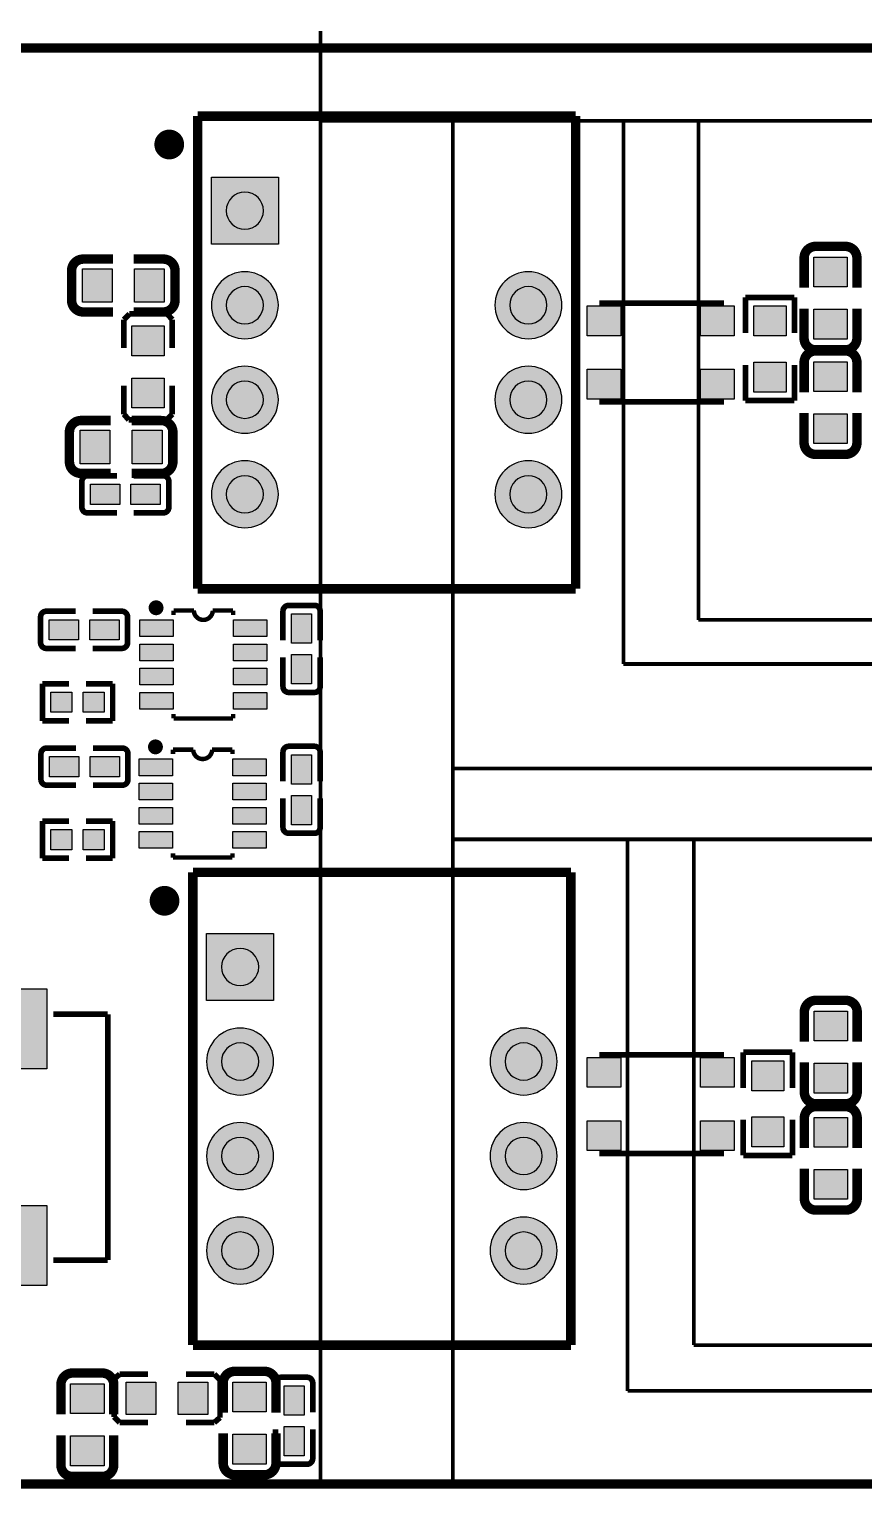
# Model space of a CAD drawing. Header units: millimetres. Extents: x -91.3 to 0.2, y -0.2 to 45.3.
# Drawn here: x -48.72 to -26.29, y -0.18 to 39.04 of the extents above; entities that cross this region are included whole.
import ezdxf

# ---------------------------------------------------------------- set-up
doc = ezdxf.new("R2010")
doc.units = ezdxf.units.MM
doc.header["$MEASUREMENT"] = 0
for name, color, linetype, true_color in [('Board-Outline-Layer', 7, 'Continuous', 0xff00ff), ('Hole-Layer', 7, 'Continuous', 0x222222), ('Multi-Layer', 7, 'Continuous', 0xc0c0c0), ('Top-Layer', 7, 'Continuous', 0xff0000), ('Top-Silkscreen-Layer', 7, 'Continuous', 0xffcc00)]:
    doc.layers.add(name, color=color, linetype=linetype, true_color=true_color)

msp = doc.modelspace()

# ---------------------------------------------------------------- hatches: boundary and pattern name
at = {"layer": 'Hole-Layer'}
for points in [[(-43.426, 34.163, 1), (-42.426, 34.163, 1)], [(-43.426, 31.623, 1), (-42.426, 31.623, 1)], [(-35.806, 31.623, 1), (-34.806, 31.623, 1)], [(-43.426, 29.083, 1), (-42.426, 29.083, 1)], [(-35.806, 29.083, 1), (-34.806, 29.083, 1)], [(-43.426, 26.543, 1), (-42.426, 26.543, 1)], [(-35.806, 26.543, 1), (-34.806, 26.543, 1)], [(-43.553, 13.843, 1), (-42.553, 13.843, 1)], [(-43.553, 11.303, 1), (-42.553, 11.303, 1)], [(-35.933, 11.303, 1), (-34.933, 11.303, 1)], [(-43.553, 8.763, 1), (-42.553, 8.763, 1)], [(-35.933, 8.763, 1), (-34.933, 8.763, 1)], [(-43.553, 6.223, 1), (-42.553, 6.223, 1)], [(-35.933, 6.223, 1), (-34.933, 6.223, 1)]]:
    msp.add_hatch(color=256, dxfattribs=at).paths.add_polyline_path(points)
at = {"layer": 'Multi-Layer'}
for points in [[(-43.826, 35.063), (-42.026, 35.063), (-42.026, 33.263), (-43.826, 33.263)], [(-43.826, 35.063), (-42.026, 35.063), (-42.026, 33.263), (-43.826, 33.263)], [(-43.826, 35.063), (-42.026, 35.063), (-42.026, 33.263), (-43.826, 33.263)], [(-43.826, 31.623, 1), (-42.026, 31.623, 1)], [(-43.826, 31.623, 1), (-42.026, 31.623, 1)], [(-43.826, 31.623, 1), (-42.026, 31.623, 1)], [(-36.206, 31.623, 1), (-34.406, 31.623, 1)], [(-36.206, 31.623, 1), (-34.406, 31.623, 1)], [(-36.206, 31.623, 1), (-34.406, 31.623, 1)], [(-43.826, 29.083, 1), (-42.026, 29.083, 1)], [(-43.826, 29.083, 1), (-42.026, 29.083, 1)], [(-43.826, 29.083, 1), (-42.026, 29.083, 1)], [(-36.206, 29.083, 1), (-34.406, 29.083, 1)], [(-36.206, 29.083, 1), (-34.406, 29.083, 1)], [(-36.206, 29.083, 1), (-34.406, 29.083, 1)], [(-43.826, 26.543, 1), (-42.026, 26.543, 1)], [(-43.826, 26.543, 1), (-42.026, 26.543, 1)], [(-43.826, 26.543, 1), (-42.026, 26.543, 1)], [(-36.206, 26.543, 1), (-34.406, 26.543, 1)], [(-36.206, 26.543, 1), (-34.406, 26.543, 1)], [(-36.206, 26.543, 1), (-34.406, 26.543, 1)], [(-43.953, 14.743), (-42.153, 14.743), (-42.153, 12.943), (-43.953, 12.943)], [(-43.953, 14.743), (-42.153, 14.743), (-42.153, 12.943), (-43.953, 12.943)], [(-43.953, 14.743), (-42.153, 14.743), (-42.153, 12.943), (-43.953, 12.943)], [(-43.953, 11.303, 1), (-42.153, 11.303, 1)], [(-43.953, 11.303, 1), (-42.153, 11.303, 1)], [(-43.953, 11.303, 1), (-42.153, 11.303, 1)], [(-36.333, 11.303, 1), (-34.533, 11.303, 1)], [(-36.333, 11.303, 1), (-34.533, 11.303, 1)], [(-36.333, 11.303, 1), (-34.533, 11.303, 1)], [(-43.953, 8.763, 1), (-42.153, 8.763, 1)], [(-43.953, 8.763, 1), (-42.153, 8.763, 1)], [(-43.953, 8.763, 1), (-42.153, 8.763, 1)], [(-36.333, 8.763, 1), (-34.533, 8.763, 1)], [(-36.333, 8.763, 1), (-34.533, 8.763, 1)], [(-36.333, 8.763, 1), (-34.533, 8.763, 1)], [(-43.953, 6.223, 1), (-42.153, 6.223, 1)], [(-43.953, 6.223, 1), (-42.153, 6.223, 1)], [(-43.953, 6.223, 1), (-42.153, 6.223, 1)], [(-36.333, 6.223, 1), (-34.533, 6.223, 1)], [(-36.333, 6.223, 1), (-34.533, 6.223, 1)], [(-36.333, 6.223, 1), (-34.533, 6.223, 1)]]:
    msp.add_hatch(color=256, dxfattribs=at).paths.add_polyline_path(points)
at = {"layer": 'Top-Layer'}
for points in [[(-43.826, 35.063), (-42.026, 35.063), (-42.026, 33.263), (-43.826, 33.263)], [(-47.293, 31.702), (-47.293, 32.602), (-46.493, 32.602), (-46.493, 31.702)], [(-45.893, 31.702), (-45.893, 32.602), (-45.093, 32.602), (-45.093, 31.702)], [(-26.735, 32.114), (-27.635, 32.114), (-27.635, 32.914), (-26.735, 32.914)], [(-43.826, 31.623, 1), (-42.026, 31.623, 1)], [(-36.206, 31.623, 1), (-34.406, 31.623, 1)], [(-32.825, 30.803), (-33.725, 30.803), (-33.725, 31.603), (-32.825, 31.603)], [(-29.775, 30.803), (-30.675, 30.803), (-30.675, 31.603), (-29.775, 31.603)], [(-29.245, 31.604), (-28.381, 31.604), (-28.381, 30.797), (-29.245, 30.797)], [(-26.735, 30.714), (-27.635, 30.714), (-27.635, 31.514), (-26.735, 31.514)], [(-45.096, 30.267), (-45.96, 30.267), (-45.96, 31.067), (-45.096, 31.067)], [(-43.826, 29.083, 1), (-42.026, 29.083, 1)], [(-36.206, 29.083, 1), (-34.406, 29.083, 1)], [(-32.825, 29.103), (-33.725, 29.103), (-33.725, 29.903), (-32.825, 29.903)], [(-29.775, 29.103), (-30.675, 29.103), (-30.675, 29.903), (-29.775, 29.903)], [(-29.245, 30.097), (-28.381, 30.097), (-28.381, 29.29), (-29.245, 29.29)], [(-26.735, 29.305), (-27.635, 29.305), (-27.635, 30.105), (-26.735, 30.105)], [(-45.096, 28.867), (-45.96, 28.867), (-45.96, 29.667), (-45.096, 29.667)], [(-26.735, 27.905), (-27.635, 27.905), (-27.635, 28.705), (-26.735, 28.705)], [(-47.351, 27.364), (-47.351, 28.264), (-46.551, 28.264), (-46.551, 27.364)], [(-45.951, 27.364), (-45.951, 28.264), (-45.151, 28.264), (-45.151, 27.364)], [(-43.826, 26.543, 1), (-42.026, 26.543, 1)], [(-36.206, 26.543, 1), (-34.406, 26.543, 1)], [(-47.078, 26.272), (-47.078, 26.812), (-46.288, 26.812), (-46.288, 26.272)], [(-45.988, 26.272), (-45.988, 26.812), (-45.198, 26.812), (-45.198, 26.272)], [(-48.187, 22.632), (-48.187, 23.172), (-47.397, 23.172), (-47.397, 22.632)], [(-47.097, 22.632), (-47.097, 23.172), (-46.307, 23.172), (-46.307, 22.632)], [(-45.752, 23.17), (-44.852, 23.17), (-44.852, 22.72), (-45.752, 22.72)], [(-43.232, 23.17), (-42.332, 23.17), (-42.332, 22.72), (-43.232, 22.72)], [(-41.132, 22.539), (-41.672, 22.539), (-41.672, 23.329), (-41.132, 23.329)], [(-45.752, 22.52), (-44.852, 22.52), (-44.852, 22.07), (-45.752, 22.07)], [(-43.232, 22.52), (-42.332, 22.52), (-42.332, 22.07), (-43.232, 22.07)], [(-41.132, 21.449), (-41.672, 21.449), (-41.672, 22.239), (-41.132, 22.239)], [(-45.752, 21.87), (-44.852, 21.87), (-44.852, 21.42), (-45.752, 21.42)], [(-43.232, 21.87), (-42.332, 21.87), (-42.332, 21.42), (-43.232, 21.42)], [(-48.139, 20.685), (-48.139, 21.225), (-47.573, 21.225), (-47.573, 20.685)], [(-47.273, 20.685), (-47.273, 21.225), (-46.707, 21.225), (-46.707, 20.685)], [(-45.752, 21.22), (-44.852, 21.22), (-44.852, 20.77), (-45.752, 20.77)], [(-43.232, 21.22), (-42.332, 21.22), (-42.332, 20.77), (-43.232, 20.77)], [(-48.177, 18.956), (-48.177, 19.496), (-47.387, 19.496), (-47.387, 18.956)], [(-47.087, 18.956), (-47.087, 19.496), (-46.297, 19.496), (-46.297, 18.956)], [(-45.769, 19.432), (-44.869, 19.432), (-44.869, 18.982), (-45.769, 18.982)], [(-43.249, 19.432), (-42.349, 19.432), (-42.349, 18.982), (-43.249, 18.982)], [(-41.132, 18.754), (-41.672, 18.754), (-41.672, 19.544), (-41.132, 19.544)], [(-45.769, 18.782), (-44.869, 18.782), (-44.869, 18.332), (-45.769, 18.332)], [(-43.249, 18.782), (-42.349, 18.782), (-42.349, 18.332), (-43.249, 18.332)], [(-41.132, 17.663), (-41.672, 17.663), (-41.672, 18.454), (-41.132, 18.454)], [(-45.769, 18.132), (-44.869, 18.132), (-44.869, 17.682), (-45.769, 17.682)], [(-43.249, 18.132), (-42.349, 18.132), (-42.349, 17.682), (-43.249, 17.682)], [(-48.139, 16.993), (-48.139, 17.533), (-47.573, 17.533), (-47.573, 16.993)], [(-47.273, 16.993), (-47.273, 17.533), (-46.707, 17.533), (-46.707, 16.993)], [(-45.769, 17.482), (-44.869, 17.482), (-44.869, 17.032), (-45.769, 17.032)], [(-43.249, 17.482), (-42.349, 17.482), (-42.349, 17.032), (-43.249, 17.032)], [(-43.953, 14.743), (-42.153, 14.743), (-42.153, 12.943), (-43.953, 12.943)], [(-48.251, 11.109), (-51.571, 11.109), (-51.571, 13.259), (-48.251, 13.259)], [(-26.728, 11.857), (-27.628, 11.857), (-27.628, 12.657), (-26.728, 12.657)], [(-43.953, 11.303, 1), (-42.153, 11.303, 1)], [(-36.333, 11.303, 1), (-34.533, 11.303, 1)], [(-32.825, 10.61), (-33.725, 10.61), (-33.725, 11.41), (-32.825, 11.41)], [(-29.775, 10.61), (-30.675, 10.61), (-30.675, 11.41), (-29.775, 11.41)], [(-29.3, 11.321), (-28.436, 11.321), (-28.436, 10.515), (-29.3, 10.515)], [(-26.728, 10.457), (-27.628, 10.457), (-27.628, 11.257), (-26.728, 11.257)], [(-29.3, 9.815), (-28.436, 9.815), (-28.436, 9.008), (-29.3, 9.008)], [(-43.953, 8.763, 1), (-42.153, 8.763, 1)], [(-36.333, 8.763, 1), (-34.533, 8.763, 1)], [(-32.825, 8.91), (-33.725, 8.91), (-33.725, 9.71), (-32.825, 9.71)], [(-29.775, 8.91), (-30.675, 8.91), (-30.675, 9.71), (-29.775, 9.71)], [(-26.728, 9.001), (-27.628, 9.001), (-27.628, 9.801), (-26.728, 9.801)], [(-26.728, 7.601), (-27.628, 7.601), (-27.628, 8.401), (-26.728, 8.401)], [(-48.251, 5.283), (-51.571, 5.283), (-51.571, 7.433), (-48.251, 7.433)], [(-43.953, 6.223, 1), (-42.153, 6.223, 1)], [(-36.333, 6.223, 1), (-34.533, 6.223, 1)], [(-46.71, 1.843), (-47.61, 1.843), (-47.61, 2.643), (-46.71, 2.643)], [(-45.318, 2.686), (-45.318, 1.822), (-46.118, 1.822), (-46.118, 2.686)], [(-43.918, 2.686), (-43.918, 1.822), (-44.718, 1.822), (-44.718, 2.686)], [(-42.349, 1.889), (-43.249, 1.889), (-43.249, 2.689), (-42.349, 2.689)], [(-41.331, 1.801), (-41.871, 1.801), (-41.871, 2.591), (-41.331, 2.591)], [(-46.71, 0.443), (-47.61, 0.443), (-47.61, 1.243), (-46.71, 1.243)], [(-42.349, 0.489), (-43.249, 0.489), (-43.249, 1.289), (-42.349, 1.289)], [(-41.331, 0.711), (-41.871, 0.711), (-41.871, 1.501), (-41.331, 1.501)]]:
    msp.add_hatch(color=256, dxfattribs=at).paths.add_polyline_path(points)

# ---------------------------------------------------------------- linework, layer by layer
at = {"layer": 'Board-Outline-Layer', "const_width": 0.254}
msp.add_lwpolyline([(-89.819, -0.05, -0.414), (-89.87, 0), (-89.87, 38.481, -0.414), (-89.819, 38.531), (0, 38.531, -0.414), (0.05, 38.481), (0.05, 0, -0.414), (0, -0.05)], format="xyb", close=True, dxfattribs=at)
at = {"layer": 'Hole-Layer'}
for points in [[(-43.426, 34.163, 1), (-42.426, 34.163, 1)], [(-43.426, 31.623, 1), (-42.426, 31.623, 1)], [(-35.806, 31.623, 1), (-34.806, 31.623, 1)], [(-43.426, 29.083, 1), (-42.426, 29.083, 1)], [(-35.806, 29.083, 1), (-34.806, 29.083, 1)], [(-43.426, 26.543, 1), (-42.426, 26.543, 1)], [(-35.806, 26.543, 1), (-34.806, 26.543, 1)], [(-43.553, 13.843, 1), (-42.553, 13.843, 1)], [(-43.553, 11.303, 1), (-42.553, 11.303, 1)], [(-35.933, 11.303, 1), (-34.933, 11.303, 1)], [(-43.553, 8.763, 1), (-42.553, 8.763, 1)], [(-35.933, 8.763, 1), (-34.933, 8.763, 1)], [(-43.553, 6.223, 1), (-42.553, 6.223, 1)], [(-35.933, 6.223, 1), (-34.933, 6.223, 1)]]:
    msp.add_lwpolyline(points, format="xyb", close=True, dxfattribs=at)
at = {"layer": 'Multi-Layer'}
for points in [[(-43.826, 35.063), (-42.026, 35.063), (-42.026, 33.263), (-43.826, 33.263)], [(-43.826, 35.063), (-42.026, 35.063), (-42.026, 33.263), (-43.826, 33.263)], [(-43.826, 35.063), (-42.026, 35.063), (-42.026, 33.263), (-43.826, 33.263)], [(-43.953, 14.743), (-42.153, 14.743), (-42.153, 12.943), (-43.953, 12.943)], [(-43.953, 14.743), (-42.153, 14.743), (-42.153, 12.943), (-43.953, 12.943)], [(-43.953, 14.743), (-42.153, 14.743), (-42.153, 12.943), (-43.953, 12.943)]]:
    msp.add_lwpolyline(points, close=True, dxfattribs=at)
for points in [[(-43.826, 31.623, 1), (-42.026, 31.623), (-42.026, 31.623, 1), (-43.826, 31.623)], [(-43.826, 31.623, 1), (-42.026, 31.623), (-42.026, 31.623, 1), (-43.826, 31.623)], [(-43.826, 31.623, 1), (-42.026, 31.623), (-42.026, 31.623, 1), (-43.826, 31.623)], [(-36.206, 31.623, 1), (-34.406, 31.623), (-34.406, 31.623, 1), (-36.206, 31.623)], [(-36.206, 31.623, 1), (-34.406, 31.623), (-34.406, 31.623, 1), (-36.206, 31.623)], [(-36.206, 31.623, 1), (-34.406, 31.623), (-34.406, 31.623, 1), (-36.206, 31.623)], [(-43.826, 29.083, 1), (-42.026, 29.083), (-42.026, 29.083, 1), (-43.826, 29.083)], [(-43.826, 29.083, 1), (-42.026, 29.083), (-42.026, 29.083, 1), (-43.826, 29.083)], [(-43.826, 29.083, 1), (-42.026, 29.083), (-42.026, 29.083, 1), (-43.826, 29.083)], [(-36.206, 29.083, 1), (-34.406, 29.083), (-34.406, 29.083, 1), (-36.206, 29.083)], [(-36.206, 29.083, 1), (-34.406, 29.083), (-34.406, 29.083, 1), (-36.206, 29.083)], [(-36.206, 29.083, 1), (-34.406, 29.083), (-34.406, 29.083, 1), (-36.206, 29.083)], [(-43.826, 26.543, 1), (-42.026, 26.543), (-42.026, 26.543, 1), (-43.826, 26.543)], [(-43.826, 26.543, 1), (-42.026, 26.543), (-42.026, 26.543, 1), (-43.826, 26.543)], [(-43.826, 26.543, 1), (-42.026, 26.543), (-42.026, 26.543, 1), (-43.826, 26.543)], [(-36.206, 26.543, 1), (-34.406, 26.543), (-34.406, 26.543, 1), (-36.206, 26.543)], [(-36.206, 26.543, 1), (-34.406, 26.543), (-34.406, 26.543, 1), (-36.206, 26.543)], [(-36.206, 26.543, 1), (-34.406, 26.543), (-34.406, 26.543, 1), (-36.206, 26.543)], [(-43.953, 11.303, 1), (-42.153, 11.303), (-42.153, 11.303, 1), (-43.953, 11.303)], [(-43.953, 11.303, 1), (-42.153, 11.303), (-42.153, 11.303, 1), (-43.953, 11.303)], [(-43.953, 11.303, 1), (-42.153, 11.303), (-42.153, 11.303, 1), (-43.953, 11.303)], [(-36.333, 11.303, 1), (-34.533, 11.303), (-34.533, 11.303, 1), (-36.333, 11.303)], [(-36.333, 11.303, 1), (-34.533, 11.303), (-34.533, 11.303, 1), (-36.333, 11.303)], [(-36.333, 11.303, 1), (-34.533, 11.303), (-34.533, 11.303, 1), (-36.333, 11.303)], [(-43.953, 8.763, 1), (-42.153, 8.763), (-42.153, 8.763, 1), (-43.953, 8.763)], [(-43.953, 8.763, 1), (-42.153, 8.763), (-42.153, 8.763, 1), (-43.953, 8.763)], [(-43.953, 8.763, 1), (-42.153, 8.763), (-42.153, 8.763, 1), (-43.953, 8.763)], [(-36.333, 8.763, 1), (-34.533, 8.763), (-34.533, 8.763, 1), (-36.333, 8.763)], [(-36.333, 8.763, 1), (-34.533, 8.763), (-34.533, 8.763, 1), (-36.333, 8.763)], [(-36.333, 8.763, 1), (-34.533, 8.763), (-34.533, 8.763, 1), (-36.333, 8.763)], [(-43.953, 6.223, 1), (-42.153, 6.223), (-42.153, 6.223, 1), (-43.953, 6.223)], [(-43.953, 6.223, 1), (-42.153, 6.223), (-42.153, 6.223, 1), (-43.953, 6.223)], [(-43.953, 6.223, 1), (-42.153, 6.223), (-42.153, 6.223, 1), (-43.953, 6.223)], [(-36.333, 6.223, 1), (-34.533, 6.223), (-34.533, 6.223, 1), (-36.333, 6.223)], [(-36.333, 6.223, 1), (-34.533, 6.223), (-34.533, 6.223, 1), (-36.333, 6.223)], [(-36.333, 6.223, 1), (-34.533, 6.223), (-34.533, 6.223, 1), (-36.333, 6.223)]]:
    msp.add_lwpolyline(points, format="xyb", dxfattribs=at)
at = {"layer": 'Top-Layer'}
for points in [[(-43.826, 35.063), (-42.026, 35.063), (-42.026, 33.263), (-43.826, 33.263)], [(-47.293, 31.702), (-47.293, 32.602), (-46.493, 32.602), (-46.493, 31.702)], [(-45.893, 31.702), (-45.893, 32.602), (-45.093, 32.602), (-45.093, 31.702)], [(-26.735, 32.114), (-27.635, 32.114), (-27.635, 32.914), (-26.735, 32.914)], [(-32.825, 30.803), (-33.725, 30.803), (-33.725, 31.603), (-32.825, 31.603)], [(-29.775, 30.803), (-30.675, 30.803), (-30.675, 31.603), (-29.775, 31.603)], [(-29.245, 31.604), (-28.381, 31.604), (-28.381, 30.797), (-29.245, 30.797)], [(-26.735, 30.714), (-27.635, 30.714), (-27.635, 31.514), (-26.735, 31.514)], [(-45.096, 30.267), (-45.96, 30.267), (-45.96, 31.067), (-45.096, 31.067)], [(-32.825, 29.103), (-33.725, 29.103), (-33.725, 29.903), (-32.825, 29.903)], [(-29.775, 29.103), (-30.675, 29.103), (-30.675, 29.903), (-29.775, 29.903)], [(-29.245, 30.097), (-28.381, 30.097), (-28.381, 29.29), (-29.245, 29.29)], [(-26.735, 29.305), (-27.635, 29.305), (-27.635, 30.105), (-26.735, 30.105)], [(-45.096, 28.867), (-45.96, 28.867), (-45.96, 29.667), (-45.096, 29.667)], [(-26.735, 27.905), (-27.635, 27.905), (-27.635, 28.705), (-26.735, 28.705)], [(-47.351, 27.364), (-47.351, 28.264), (-46.551, 28.264), (-46.551, 27.364)], [(-45.951, 27.364), (-45.951, 28.264), (-45.151, 28.264), (-45.151, 27.364)], [(-47.078, 26.272), (-47.078, 26.812), (-46.288, 26.812), (-46.288, 26.272)], [(-45.988, 26.272), (-45.988, 26.812), (-45.198, 26.812), (-45.198, 26.272)], [(-48.187, 22.632), (-48.187, 23.172), (-47.397, 23.172), (-47.397, 22.632)], [(-47.097, 22.632), (-47.097, 23.172), (-46.307, 23.172), (-46.307, 22.632)], [(-45.752, 23.17), (-44.852, 23.17), (-44.852, 22.72), (-45.752, 22.72)], [(-43.232, 23.17), (-42.332, 23.17), (-42.332, 22.72), (-43.232, 22.72)], [(-41.132, 22.539), (-41.672, 22.539), (-41.672, 23.329), (-41.132, 23.329)], [(-45.752, 22.52), (-44.852, 22.52), (-44.852, 22.07), (-45.752, 22.07)], [(-43.232, 22.52), (-42.332, 22.52), (-42.332, 22.07), (-43.232, 22.07)], [(-41.132, 21.449), (-41.672, 21.449), (-41.672, 22.239), (-41.132, 22.239)], [(-45.752, 21.87), (-44.852, 21.87), (-44.852, 21.42), (-45.752, 21.42)], [(-43.232, 21.87), (-42.332, 21.87), (-42.332, 21.42), (-43.232, 21.42)], [(-48.139, 20.685), (-48.139, 21.225), (-47.573, 21.225), (-47.573, 20.685)], [(-47.273, 20.685), (-47.273, 21.225), (-46.707, 21.225), (-46.707, 20.685)], [(-45.752, 21.22), (-44.852, 21.22), (-44.852, 20.77), (-45.752, 20.77)], [(-43.232, 21.22), (-42.332, 21.22), (-42.332, 20.77), (-43.232, 20.77)], [(-48.177, 18.956), (-48.177, 19.496), (-47.387, 19.496), (-47.387, 18.956)], [(-47.087, 18.956), (-47.087, 19.496), (-46.297, 19.496), (-46.297, 18.956)], [(-45.769, 19.432), (-44.869, 19.432), (-44.869, 18.982), (-45.769, 18.982)], [(-43.249, 19.432), (-42.349, 19.432), (-42.349, 18.982), (-43.249, 18.982)], [(-41.132, 18.754), (-41.672, 18.754), (-41.672, 19.544), (-41.132, 19.544)], [(-45.769, 18.782), (-44.869, 18.782), (-44.869, 18.332), (-45.769, 18.332)], [(-43.249, 18.782), (-42.349, 18.782), (-42.349, 18.332), (-43.249, 18.332)], [(-41.132, 17.663), (-41.672, 17.663), (-41.672, 18.454), (-41.132, 18.454)], [(-45.769, 18.132), (-44.869, 18.132), (-44.869, 17.682), (-45.769, 17.682)], [(-43.249, 18.132), (-42.349, 18.132), (-42.349, 17.682), (-43.249, 17.682)], [(-48.139, 16.993), (-48.139, 17.533), (-47.573, 17.533), (-47.573, 16.993)], [(-47.273, 16.993), (-47.273, 17.533), (-46.707, 17.533), (-46.707, 16.993)], [(-45.769, 17.482), (-44.869, 17.482), (-44.869, 17.032), (-45.769, 17.032)], [(-43.249, 17.482), (-42.349, 17.482), (-42.349, 17.032), (-43.249, 17.032)], [(-43.953, 14.743), (-42.153, 14.743), (-42.153, 12.943), (-43.953, 12.943)], [(-48.251, 11.109), (-51.571, 11.109), (-51.571, 13.259), (-48.251, 13.259)], [(-26.728, 11.857), (-27.628, 11.857), (-27.628, 12.657), (-26.728, 12.657)], [(-32.825, 10.61), (-33.725, 10.61), (-33.725, 11.41), (-32.825, 11.41)], [(-29.775, 10.61), (-30.675, 10.61), (-30.675, 11.41), (-29.775, 11.41)], [(-29.3, 11.321), (-28.436, 11.321), (-28.436, 10.515), (-29.3, 10.515)], [(-26.728, 10.457), (-27.628, 10.457), (-27.628, 11.257), (-26.728, 11.257)], [(-29.3, 9.815), (-28.436, 9.815), (-28.436, 9.008), (-29.3, 9.008)], [(-32.825, 8.91), (-33.725, 8.91), (-33.725, 9.71), (-32.825, 9.71)], [(-29.775, 8.91), (-30.675, 8.91), (-30.675, 9.71), (-29.775, 9.71)], [(-26.728, 9.001), (-27.628, 9.001), (-27.628, 9.801), (-26.728, 9.801)], [(-26.728, 7.601), (-27.628, 7.601), (-27.628, 8.401), (-26.728, 8.401)], [(-48.251, 5.283), (-51.571, 5.283), (-51.571, 7.433), (-48.251, 7.433)], [(-46.71, 1.843), (-47.61, 1.843), (-47.61, 2.643), (-46.71, 2.643)], [(-45.318, 2.686), (-45.318, 1.822), (-46.118, 1.822), (-46.118, 2.686)], [(-43.918, 2.686), (-43.918, 1.822), (-44.718, 1.822), (-44.718, 2.686)], [(-42.349, 1.889), (-43.249, 1.889), (-43.249, 2.689), (-42.349, 2.689)], [(-41.331, 1.801), (-41.871, 1.801), (-41.871, 2.591), (-41.331, 2.591)], [(-46.71, 0.443), (-47.61, 0.443), (-47.61, 1.243), (-46.71, 1.243)], [(-42.349, 0.489), (-43.249, 0.489), (-43.249, 1.289), (-42.349, 1.289)], [(-41.331, 0.711), (-41.871, 0.711), (-41.871, 1.501), (-41.331, 1.501)]]:
    msp.add_lwpolyline(points, close=True, dxfattribs=at)
for points in [[(-43.826, 31.623, 1), (-42.026, 31.623), (-42.026, 31.623, 1), (-43.826, 31.623)], [(-36.206, 31.623, 1), (-34.406, 31.623), (-34.406, 31.623, 1), (-36.206, 31.623)], [(-43.826, 29.083, 1), (-42.026, 29.083), (-42.026, 29.083, 1), (-43.826, 29.083)], [(-36.206, 29.083, 1), (-34.406, 29.083), (-34.406, 29.083, 1), (-36.206, 29.083)], [(-43.826, 26.543, 1), (-42.026, 26.543), (-42.026, 26.543, 1), (-43.826, 26.543)], [(-36.206, 26.543, 1), (-34.406, 26.543), (-34.406, 26.543, 1), (-36.206, 26.543)], [(-43.953, 11.303, 1), (-42.153, 11.303), (-42.153, 11.303, 1), (-43.953, 11.303)], [(-36.333, 11.303, 1), (-34.533, 11.303), (-34.533, 11.303, 1), (-36.333, 11.303)], [(-43.953, 8.763, 1), (-42.153, 8.763), (-42.153, 8.763, 1), (-43.953, 8.763)], [(-36.333, 8.763, 1), (-34.533, 8.763), (-34.533, 8.763, 1), (-36.333, 8.763)], [(-43.953, 6.223, 1), (-42.153, 6.223), (-42.153, 6.223, 1), (-43.953, 6.223)], [(-36.333, 6.223, 1), (-34.533, 6.223), (-34.533, 6.223, 1), (-36.333, 6.223)]]:
    msp.add_lwpolyline(points, format="xyb", dxfattribs=at)
at = {"layer": 'Top-Silkscreen-Layer'}
for points, const_width in [([(-40.894, 36.576), (-40.894, 38.989)], 0.1), ([(-44.196, 24.003), (-44.196, 36.703)], 0.254), ([(-44.196, 36.703), (-43.434, 36.703)], 0.254), ([(-44.196, 24.003), (-44.196, 36.703)], 0.254), ([(-44.196, 36.703), (-43.434, 36.703)], 0.254), ([(-43.434, 36.703), (-34.036, 36.703)], 0.254), ([(-43.434, 36.703), (-34.036, 36.703)], 0.254), ([(-40.894, 36.576), (0, 36.576)], 0.1), ([(-40.894, 0), (-40.894, 36.576)], 0.1), ([(-37.338, 0), (-37.338, 36.576)], 0.1), ([(-34.036, 24.003), (-34.036, 36.703)], 0.254), ([(-34.036, 24.003), (-34.036, 36.703)], 0.254), ([(-32.75, 21.984), (-32.75, 36.576)], 0.1), ([(-30.734, 23.168), (-30.734, 36.576)], 0.1), ([(-46.473, 32.862), (-47.273, 32.862)], 0.254), ([(-46.473, 32.862), (-47.273, 32.862)], 0.254), ([(-45.112, 32.862), (-45.912, 32.862)], 0.254), ([(-45.112, 32.862), (-45.912, 32.862)], 0.254), ([(-27.894, 32.894), (-27.894, 32.094)], 0.254), ([(-27.894, 32.894), (-27.894, 32.094)], 0.254), ([(-27.584, 33.204), (-26.784, 33.204)], 0.254), ([(-27.584, 33.204), (-26.784, 33.204)], 0.254), ([(-26.475, 32.894), (-26.475, 32.094)], 0.254), ([(-26.475, 32.894), (-26.475, 32.094)], 0.254), ([(-47.582, 32.552), (-47.582, 31.752)], 0.254), ([(-47.582, 32.552), (-47.582, 31.752)], 0.254), ([(-44.803, 32.552), (-44.803, 31.752)], 0.254), ([(-44.803, 32.552), (-44.803, 31.752)], 0.254), ([(-29.474, 30.873), (-29.474, 31.832)], 0.152), ([(-29.474, 31.832), (-28.153, 31.832)], 0.152), ([(-29.474, 30.873), (-29.474, 31.832)], 0.152), ([(-29.474, 31.832), (-28.153, 31.832)], 0.152), ([(-28.153, 30.873), (-28.153, 31.832)], 0.152), ([(-28.153, 30.873), (-28.153, 31.832)], 0.152), ([(-46.473, 31.442), (-47.273, 31.442)], 0.254), ([(-46.473, 31.442), (-47.273, 31.442)], 0.254), ([(-46.027, 31.391), (-46.18, 31.237)], 0.152), ([(-46.027, 31.391), (-46.18, 31.237)], 0.152), ([(-46.027, 31.391), (-45.011, 31.391)], 0.152), ([(-46.027, 31.391), (-45.011, 31.391)], 0.152), ([(-45.112, 31.442), (-45.912, 31.442)], 0.254), ([(-45.112, 31.442), (-45.912, 31.442)], 0.254), ([(-45.011, 31.391), (-44.878, 31.237)], 0.152), ([(-45.011, 31.391), (-44.878, 31.237)], 0.152), ([(-33.401, 31.679), (-30.049, 31.679)], 0.152), ([(-33.401, 31.679), (-30.049, 31.679)], 0.152), ([(-27.895, 31.534), (-27.895, 30.734)], 0.254), ([(-27.895, 31.534), (-27.895, 30.734)], 0.254), ([(-26.475, 31.534), (-26.475, 30.734)], 0.254), ([(-26.475, 31.534), (-26.475, 30.734)], 0.254), ([(-46.178, 31.239), (-46.178, 30.477)], 0.152), ([(-46.178, 31.239), (-46.178, 30.477)], 0.152), ([(-44.878, 31.239), (-44.878, 30.477)], 0.152), ([(-44.878, 31.239), (-44.878, 30.477)], 0.152), ([(-27.894, 30.085), (-27.894, 29.285)], 0.254), ([(-27.894, 30.085), (-27.894, 29.285)], 0.254), ([(-27.585, 30.424), (-26.785, 30.424)], 0.254), ([(-27.585, 30.424), (-26.785, 30.424)], 0.254), ([(-27.584, 30.395), (-26.784, 30.395)], 0.254), ([(-27.584, 30.395), (-26.784, 30.395)], 0.254), ([(-26.475, 30.085), (-26.475, 29.285)], 0.254), ([(-26.475, 30.085), (-26.475, 29.285)], 0.254), ([(-29.474, 29.062), (-29.474, 30.021)], 0.152), ([(-29.474, 29.062), (-29.474, 30.021)], 0.152), ([(-28.153, 29.062), (-28.153, 30.021)], 0.152), ([(-28.153, 29.062), (-28.153, 30.021)], 0.152), ([(-46.178, 29.457), (-46.178, 28.695)], 0.152), ([(-46.178, 29.457), (-46.178, 28.695)], 0.152), ([(-44.878, 29.457), (-44.878, 28.695)], 0.152), ([(-44.878, 29.457), (-44.878, 28.695)], 0.152), ([(-33.401, 29.027), (-30.049, 29.027)], 0.152), ([(-33.401, 29.027), (-30.049, 29.027)], 0.152), ([(-29.474, 29.062), (-28.153, 29.062)], 0.152), ([(-29.474, 29.062), (-28.153, 29.062)], 0.152), ([(-46.531, 28.525), (-47.331, 28.525)], 0.254), ([(-46.531, 28.525), (-47.331, 28.525)], 0.254), ([(-46.178, 28.697), (-46.046, 28.543)], 0.152), ([(-46.178, 28.697), (-46.046, 28.543)], 0.152), ([(-45.171, 28.524), (-45.971, 28.524)], 0.254), ([(-45.171, 28.524), (-45.971, 28.524)], 0.254), ([(-44.878, 28.697), (-45.029, 28.543)], 0.152), ([(-44.878, 28.697), (-45.029, 28.543)], 0.152), ([(-27.895, 28.724), (-27.895, 27.925)], 0.254), ([(-27.895, 28.724), (-27.895, 27.925)], 0.254), ([(-26.475, 28.724), (-26.475, 27.925)], 0.254), ([(-26.475, 28.724), (-26.475, 27.925)], 0.254), ([(-47.641, 28.215), (-47.641, 27.415)], 0.254), ([(-47.641, 28.215), (-47.641, 27.415)], 0.254), ([(-46.046, 28.543), (-45.029, 28.543)], 0.152), ([(-46.046, 28.543), (-45.029, 28.543)], 0.152), ([(-44.861, 28.214), (-44.861, 27.414)], 0.254), ([(-44.861, 28.214), (-44.861, 27.414)], 0.254), ([(-27.585, 27.615), (-26.785, 27.615)], 0.254), ([(-27.585, 27.615), (-26.785, 27.615)], 0.254), ([(-46.531, 27.105), (-47.331, 27.105)], 0.254), ([(-46.531, 27.105), (-47.331, 27.105)], 0.254), ([(-47.154, 27.04), (-46.364, 27.04)], 0.152), ([(-47.154, 27.04), (-46.364, 27.04)], 0.152), ([(-45.171, 27.104), (-45.971, 27.104)], 0.254), ([(-45.171, 27.104), (-45.971, 27.104)], 0.254), ([(-45.912, 27.04), (-45.122, 27.04)], 0.152), ([(-45.912, 27.04), (-45.122, 27.04)], 0.152), ([(-47.307, 26.888), (-47.307, 26.195)], 0.152), ([(-47.307, 26.888), (-47.307, 26.195)], 0.152), ([(-44.969, 26.888), (-44.969, 26.195)], 0.152), ([(-44.969, 26.888), (-44.969, 26.195)], 0.152), ([(-47.154, 26.043), (-46.364, 26.043)], 0.152), ([(-47.154, 26.043), (-46.364, 26.043)], 0.152), ([(-45.912, 26.043), (-45.122, 26.043)], 0.152), ([(-45.912, 26.043), (-45.122, 26.043)], 0.152), ([(-44.196, 24.003), (-34.036, 24.003)], 0.254), ([(-44.196, 24.003), (-34.036, 24.003)], 0.254), ([(-41.748, 23.558), (-41.056, 23.558)], 0.152), ([(-41.748, 23.558), (-41.056, 23.558)], 0.152), ([(-48.416, 23.248), (-48.416, 22.556)], 0.152), ([(-48.416, 23.248), (-48.416, 22.556)], 0.152), ([(-48.264, 23.401), (-47.473, 23.401)], 0.152), ([(-48.264, 23.401), (-47.473, 23.401)], 0.152), ([(-47.021, 23.401), (-46.231, 23.401)], 0.152), ([(-47.021, 23.401), (-46.231, 23.401)], 0.152), ([(-46.079, 23.248), (-46.079, 22.556)], 0.152), ([(-46.079, 23.248), (-46.079, 22.556)], 0.152), ([(-44.842, 23.42), (-44.296, 23.42)], 0.12), ([(-44.842, 23.304), (-44.842, 23.42)], 0.12), ([(-44.842, 23.42), (-44.296, 23.42)], 0.12), ([(-44.842, 23.304), (-44.842, 23.42)], 0.12), ([(-43.788, 23.42), (-43.242, 23.42)], 0.12), ([(-43.788, 23.42), (-43.242, 23.42)], 0.12), ([(-43.242, 23.304), (-43.242, 23.42)], 0.12), ([(-43.242, 23.304), (-43.242, 23.42)], 0.12), ([(-41.901, 22.615), (-41.901, 23.405)], 0.152), ([(-41.901, 22.615), (-41.901, 23.405)], 0.152), ([(-40.903, 22.615), (-40.903, 23.405)], 0.152), ([(-40.903, 22.615), (-40.903, 23.405)], 0.152), ([(-30.734, 23.168), (-8.531, 23.168)], 0.1), ([(-48.264, 22.403), (-47.473, 22.403)], 0.152), ([(-48.264, 22.403), (-47.473, 22.403)], 0.152), ([(-47.021, 22.403), (-46.231, 22.403)], 0.152), ([(-47.021, 22.403), (-46.231, 22.403)], 0.152), ([(-41.901, 21.373), (-41.901, 22.163)], 0.152), ([(-41.901, 21.373), (-41.901, 22.163)], 0.152), ([(-40.903, 21.373), (-40.903, 22.163)], 0.152), ([(-40.903, 21.373), (-40.903, 22.163)], 0.152), ([(-32.75, 21.984), (-30.07, 21.984)], 0.1), ([(-30.07, 21.984), (-7.556, 21.984)], 0.1), ([(-48.367, 21.454), (-48.367, 20.456)], 0.152), ([(-47.649, 21.454), (-48.367, 21.454)], 0.152), ([(-48.367, 21.454), (-48.367, 20.456)], 0.152), ([(-47.649, 21.454), (-48.367, 21.454)], 0.152), ([(-46.479, 21.454), (-47.197, 21.454)], 0.152), ([(-46.479, 21.454), (-47.197, 21.454)], 0.152), ([(-46.479, 21.454), (-46.479, 20.456)], 0.152), ([(-46.479, 21.454), (-46.479, 20.456)], 0.152), ([(-41.748, 21.22), (-41.056, 21.22)], 0.152), ([(-41.748, 21.22), (-41.056, 21.22)], 0.152), ([(-47.649, 20.456), (-48.367, 20.456)], 0.152), ([(-47.649, 20.456), (-48.367, 20.456)], 0.152), ([(-46.479, 20.456), (-47.197, 20.456)], 0.152), ([(-46.479, 20.456), (-47.197, 20.456)], 0.152), ([(-44.842, 20.52), (-44.842, 20.636)], 0.12), ([(-44.842, 20.52), (-44.842, 20.636)], 0.12), ([(-44.842, 20.52), (-43.242, 20.52)], 0.12), ([(-44.842, 20.52), (-43.242, 20.52)], 0.12), ([(-43.242, 20.52), (-43.242, 20.636)], 0.12), ([(-43.242, 20.52), (-43.242, 20.636)], 0.12), ([(-48.406, 19.573), (-48.406, 18.88)], 0.152), ([(-48.406, 19.573), (-48.406, 18.88)], 0.152), ([(-48.253, 19.725), (-47.463, 19.725)], 0.152), ([(-48.253, 19.725), (-47.463, 19.725)], 0.152), ([(-47.011, 19.725), (-46.221, 19.725)], 0.152), ([(-47.011, 19.725), (-46.221, 19.725)], 0.152), ([(-46.068, 19.573), (-46.068, 18.88)], 0.152), ([(-46.068, 19.573), (-46.068, 18.88)], 0.152), ([(-44.859, 19.682), (-44.313, 19.682)], 0.12), ([(-44.859, 19.566), (-44.859, 19.682)], 0.12), ([(-44.859, 19.682), (-44.313, 19.682)], 0.12), ([(-44.859, 19.566), (-44.859, 19.682)], 0.12), ([(-43.805, 19.682), (-43.259, 19.682)], 0.12), ([(-43.805, 19.682), (-43.259, 19.682)], 0.12), ([(-43.259, 19.566), (-43.259, 19.682)], 0.12), ([(-43.259, 19.566), (-43.259, 19.682)], 0.12), ([(-41.901, 18.83), (-41.901, 19.62)], 0.152), ([(-41.901, 18.83), (-41.901, 19.62)], 0.152), ([(-41.748, 19.772), (-41.056, 19.772)], 0.152), ([(-41.748, 19.772), (-41.056, 19.772)], 0.152), ([(-40.903, 18.83), (-40.903, 19.62)], 0.152), ([(-40.903, 18.83), (-40.903, 19.62)], 0.152), ([(-37.338, 19.177), (-6.287, 19.177)], 0.1), ([(-48.253, 18.728), (-47.463, 18.728)], 0.152), ([(-48.253, 18.728), (-47.463, 18.728)], 0.152), ([(-47.011, 18.728), (-46.221, 18.728)], 0.152), ([(-47.011, 18.728), (-46.221, 18.728)], 0.152), ([(-41.901, 17.587), (-41.901, 18.377)], 0.152), ([(-41.901, 17.587), (-41.901, 18.377)], 0.152), ([(-40.903, 17.587), (-40.903, 18.377)], 0.152), ([(-40.903, 17.587), (-40.903, 18.377)], 0.152), ([(-48.367, 17.762), (-48.367, 16.765)], 0.152), ([(-47.649, 17.762), (-48.367, 17.762)], 0.152), ([(-48.367, 17.762), (-48.367, 16.765)], 0.152), ([(-47.649, 17.762), (-48.367, 17.762)], 0.152), ([(-46.479, 17.762), (-47.197, 17.762)], 0.152), ([(-46.479, 17.762), (-47.197, 17.762)], 0.152), ([(-46.479, 17.762), (-46.479, 16.765)], 0.152), ([(-46.479, 17.762), (-46.479, 16.765)], 0.152), ([(-41.748, 17.435), (-41.056, 17.435)], 0.152), ([(-41.748, 17.435), (-41.056, 17.435)], 0.152), ([(-37.338, 17.272), (0, 17.272)], 0.1), ([(-32.639, 2.453), (-32.639, 17.272)], 0.1), ([(-30.861, 3.683), (-30.861, 17.272)], 0.1), ([(-44.859, 16.782), (-44.859, 16.898)], 0.12), ([(-44.859, 16.782), (-44.859, 16.898)], 0.12), ([(-43.259, 16.782), (-43.259, 16.898)], 0.12), ([(-43.259, 16.782), (-43.259, 16.898)], 0.12), ([(-47.649, 16.765), (-48.367, 16.765)], 0.152), ([(-47.649, 16.765), (-48.367, 16.765)], 0.152), ([(-46.479, 16.765), (-47.197, 16.765)], 0.152), ([(-46.479, 16.765), (-47.197, 16.765)], 0.152), ([(-44.859, 16.782), (-43.259, 16.782)], 0.12), ([(-44.859, 16.782), (-43.259, 16.782)], 0.12), ([(-44.323, 3.683), (-44.323, 16.383)], 0.254), ([(-44.323, 16.383), (-43.561, 16.383)], 0.254), ([(-44.323, 3.683), (-44.323, 16.383)], 0.254), ([(-44.323, 16.383), (-43.561, 16.383)], 0.254), ([(-43.561, 16.383), (-34.163, 16.383)], 0.254), ([(-43.561, 16.383), (-34.163, 16.383)], 0.254), ([(-34.163, 3.683), (-34.163, 16.383)], 0.254), ([(-34.163, 3.683), (-34.163, 16.383)], 0.254), ([(-27.578, 12.947), (-26.778, 12.947)], 0.254), ([(-27.578, 12.947), (-26.778, 12.947)], 0.254), ([(-48.071, 12.573), (-46.609, 12.573)], 0.152), ([(-48.071, 12.573), (-46.609, 12.573)], 0.152), ([(-46.609, 5.969), (-46.609, 12.573)], 0.152), ([(-46.609, 5.969), (-46.609, 12.573)], 0.152), ([(-27.888, 12.637), (-27.888, 11.837)], 0.254), ([(-27.888, 12.637), (-27.888, 11.837)], 0.254), ([(-26.468, 12.637), (-26.468, 11.837)], 0.254), ([(-26.468, 12.637), (-26.468, 11.837)], 0.254), ([(-33.401, 11.486), (-30.049, 11.486)], 0.152), ([(-33.401, 11.486), (-30.049, 11.486)], 0.152), ([(-29.529, 10.591), (-29.529, 11.55)], 0.152), ([(-29.529, 11.55), (-28.208, 11.55)], 0.152), ([(-29.529, 10.591), (-29.529, 11.55)], 0.152), ([(-29.529, 11.55), (-28.208, 11.55)], 0.152), ([(-28.208, 10.591), (-28.208, 11.55)], 0.152), ([(-28.208, 10.591), (-28.208, 11.55)], 0.152), ([(-27.888, 11.277), (-27.888, 10.477)], 0.254), ([(-27.888, 11.277), (-27.888, 10.477)], 0.254), ([(-26.468, 11.277), (-26.468, 10.477)], 0.254), ([(-26.468, 11.277), (-26.468, 10.477)], 0.254), ([(-27.578, 10.167), (-26.778, 10.167)], 0.254), ([(-27.578, 10.167), (-26.778, 10.167)], 0.254), ([(-27.578, 10.091), (-26.778, 10.091)], 0.254), ([(-27.578, 10.091), (-26.778, 10.091)], 0.254), ([(-29.529, 8.78), (-29.529, 9.738)], 0.152), ([(-29.529, 8.78), (-29.529, 9.738)], 0.152), ([(-28.208, 8.78), (-28.208, 9.738)], 0.152), ([(-28.208, 8.78), (-28.208, 9.738)], 0.152), ([(-27.888, 9.781), (-27.888, 8.981)], 0.254), ([(-27.888, 9.781), (-27.888, 8.981)], 0.254), ([(-26.468, 9.781), (-26.468, 8.981)], 0.254), ([(-26.468, 9.781), (-26.468, 8.981)], 0.254), ([(-33.401, 8.834), (-30.049, 8.834)], 0.152), ([(-33.401, 8.834), (-30.049, 8.834)], 0.152), ([(-29.529, 8.78), (-28.208, 8.78)], 0.152), ([(-29.529, 8.78), (-28.208, 8.78)], 0.152), ([(-27.888, 8.421), (-27.888, 7.621)], 0.254), ([(-27.888, 8.421), (-27.888, 7.621)], 0.254), ([(-26.468, 8.421), (-26.468, 7.621)], 0.254), ([(-26.468, 8.421), (-26.468, 7.621)], 0.254), ([(-27.578, 7.311), (-26.778, 7.311)], 0.254), ([(-27.578, 7.311), (-26.778, 7.311)], 0.254), ([(-48.071, 5.969), (-46.609, 5.969)], 0.152), ([(-48.071, 5.969), (-46.609, 5.969)], 0.152), ([(-44.323, 3.683), (-34.163, 3.683)], 0.254), ([(-44.323, 3.683), (-34.163, 3.683)], 0.254), ([(-30.861, 3.683), (-21.59, 3.683)], 0.1), ([(-47.869, 2.623), (-47.869, 1.823)], 0.254), ([(-47.869, 2.623), (-47.869, 1.823)], 0.254), ([(-47.56, 2.933), (-46.76, 2.933)], 0.254), ([(-47.56, 2.933), (-46.76, 2.933)], 0.254), ([(-46.45, 2.623), (-46.45, 1.823)], 0.254), ([(-46.45, 2.623), (-46.45, 1.823)], 0.254), ([(-46.442, 2.772), (-46.288, 2.904)], 0.152), ([(-46.442, 2.772), (-46.288, 2.904)], 0.152), ([(-46.442, 1.755), (-46.442, 2.772)], 0.152), ([(-46.442, 1.755), (-46.442, 2.772)], 0.152), ([(-46.29, 2.904), (-45.528, 2.904)], 0.152), ([(-46.29, 2.904), (-45.528, 2.904)], 0.152), ([(-44.508, 2.904), (-43.746, 2.904)], 0.152), ([(-44.508, 2.904), (-43.746, 2.904)], 0.152), ([(-43.748, 2.904), (-43.594, 2.753)], 0.152), ([(-43.748, 2.904), (-43.594, 2.753)], 0.152), ([(-43.594, 1.737), (-43.594, 2.753)], 0.152), ([(-43.594, 1.737), (-43.594, 2.753)], 0.152), ([(-43.509, 2.669), (-43.509, 1.869)], 0.254), ([(-43.509, 2.669), (-43.509, 1.869)], 0.254), ([(-43.199, 2.979), (-42.399, 2.979)], 0.254), ([(-43.199, 2.979), (-42.399, 2.979)], 0.254), ([(-42.089, 2.669), (-42.089, 1.869)], 0.254), ([(-42.089, 2.669), (-42.089, 1.869)], 0.254), ([(-41.947, 2.82), (-41.255, 2.82)], 0.152), ([(-41.947, 2.82), (-41.255, 2.82)], 0.152), ([(-42.1, 1.877), (-42.1, 2.667)], 0.152), ([(-42.1, 1.877), (-42.1, 2.667)], 0.152), ([(-41.102, 1.877), (-41.102, 2.667)], 0.152), ([(-41.102, 1.877), (-41.102, 2.667)], 0.152), ([(-32.639, 2.453), (-7.326, 2.453)], 0.1), ([(-46.442, 1.755), (-46.288, 1.603)], 0.152), ([(-46.442, 1.755), (-46.288, 1.603)], 0.152), ([(-46.29, 1.604), (-45.528, 1.604)], 0.152), ([(-46.29, 1.604), (-45.528, 1.604)], 0.152), ([(-44.508, 1.604), (-43.746, 1.604)], 0.152), ([(-44.508, 1.604), (-43.746, 1.604)], 0.152), ([(-43.748, 1.604), (-43.594, 1.737)], 0.152), ([(-43.748, 1.604), (-43.594, 1.737)], 0.152), ([(-47.87, 1.263), (-47.87, 0.463)], 0.254), ([(-47.87, 1.263), (-47.87, 0.463)], 0.254), ([(-46.45, 1.263), (-46.45, 0.463)], 0.254), ([(-46.45, 1.263), (-46.45, 0.463)], 0.254), ([(-43.509, 1.309), (-43.509, 0.509)], 0.254), ([(-43.509, 1.309), (-43.509, 0.509)], 0.254), ([(-42.09, 1.309), (-42.09, 0.509)], 0.254), ([(-42.09, 1.309), (-42.09, 0.509)], 0.254), ([(-42.1, 0.635), (-42.1, 1.425)], 0.152), ([(-42.1, 0.635), (-42.1, 1.425)], 0.152), ([(-41.102, 0.635), (-41.102, 1.425)], 0.152), ([(-41.102, 0.635), (-41.102, 1.425)], 0.152), ([(-41.947, 0.482), (-41.255, 0.482)], 0.152), ([(-41.947, 0.482), (-41.255, 0.482)], 0.152), ([(-47.56, 0.153), (-46.76, 0.153)], 0.254), ([(-47.56, 0.153), (-46.76, 0.153)], 0.254), ([(-43.199, 0.199), (-42.399, 0.199)], 0.254), ([(-43.199, 0.199), (-42.399, 0.199)], 0.254), ([(-37.211, 0), (-4.94, 0)], 0.1)]:
    msp.add_lwpolyline(points, dxfattribs=dict(at, const_width=const_width))
for points, const_width in [([(-45.158, 35.941, 1), (-44.758, 35.941), (-44.758, 35.941, 1), (-45.158, 35.941)], 0.4), ([(-45.158, 35.941, 1), (-44.758, 35.941), (-44.758, 35.941, 1), (-45.158, 35.941)], 0.4), ([(-47.273, 32.862, 0.414), (-47.582, 32.552)], 0.254), ([(-47.273, 32.862, 0.414), (-47.582, 32.552)], 0.254), ([(-44.803, 32.552, 0.414), (-45.112, 32.862)], 0.254), ([(-44.803, 32.552, 0.414), (-45.112, 32.862)], 0.254), ([(-27.584, 33.204, 0.414), (-27.894, 32.894)], 0.254), ([(-27.584, 33.204, 0.414), (-27.894, 32.894)], 0.254), ([(-26.475, 32.894, 0.414), (-26.785, 33.204)], 0.254), ([(-26.475, 32.894, 0.414), (-26.785, 33.204)], 0.254), ([(-47.582, 31.752, 0.414), (-47.273, 31.442)], 0.254), ([(-47.582, 31.752, 0.414), (-47.273, 31.442)], 0.254), ([(-45.112, 31.442, 0.414), (-44.803, 31.752)], 0.254), ([(-45.112, 31.442, 0.414), (-44.803, 31.752)], 0.254), ([(-27.895, 30.734, 0.414), (-27.585, 30.424)], 0.254), ([(-27.895, 30.734, 0.414), (-27.585, 30.424)], 0.254), ([(-26.785, 30.424, 0.414), (-26.475, 30.734)], 0.254), ([(-26.785, 30.424, 0.414), (-26.475, 30.734)], 0.254), ([(-27.584, 30.395, 0.414), (-27.894, 30.085)], 0.254), ([(-27.584, 30.395, 0.414), (-27.894, 30.085)], 0.254), ([(-26.475, 30.085, 0.414), (-26.785, 30.395)], 0.254), ([(-26.475, 30.085, 0.414), (-26.785, 30.395)], 0.254), ([(-47.331, 28.525, 0.414), (-47.641, 28.215)], 0.254), ([(-47.331, 28.525, 0.414), (-47.641, 28.215)], 0.254), ([(-44.861, 28.214, 0.414), (-45.171, 28.524)], 0.254), ([(-44.861, 28.214, 0.414), (-45.171, 28.524)], 0.254), ([(-27.895, 27.925, 0.414), (-27.585, 27.615)], 0.254), ([(-27.895, 27.925, 0.414), (-27.585, 27.615)], 0.254), ([(-26.785, 27.615, 0.414), (-26.475, 27.925)], 0.254), ([(-26.785, 27.615, 0.414), (-26.475, 27.925)], 0.254), ([(-47.641, 27.415, 0.414), (-47.331, 27.105)], 0.254), ([(-47.641, 27.415, 0.414), (-47.331, 27.105)], 0.254), ([(-45.171, 27.104, 0.414), (-44.861, 27.414)], 0.254), ([(-45.171, 27.104, 0.414), (-44.861, 27.414)], 0.254), ([(-47.154, 27.04, 0.414), (-47.307, 26.888)], 0.152), ([(-47.154, 27.04, 0.414), (-47.307, 26.888)], 0.152), ([(-44.969, 26.888, 0.414), (-45.122, 27.04)], 0.152), ([(-44.969, 26.888, 0.414), (-45.122, 27.04)], 0.152), ([(-47.307, 26.195, 0.414), (-47.154, 26.043)], 0.152), ([(-47.307, 26.195, 0.414), (-47.154, 26.043)], 0.152), ([(-45.122, 26.043, 0.414), (-44.969, 26.195)], 0.152), ([(-45.122, 26.043, 0.414), (-44.969, 26.195)], 0.152), ([(-41.748, 23.558, 0.414), (-41.901, 23.405)], 0.152), ([(-41.748, 23.558, 0.414), (-41.901, 23.405)], 0.152), ([(-40.903, 23.405, 0.414), (-41.056, 23.558)], 0.152), ([(-40.903, 23.405, 0.414), (-41.056, 23.558)], 0.152), ([(-48.264, 23.401, 0.414), (-48.416, 23.248)], 0.152), ([(-48.264, 23.401, 0.414), (-48.416, 23.248)], 0.152), ([(-46.079, 23.248, 0.414), (-46.231, 23.401)], 0.152), ([(-46.079, 23.248, 0.414), (-46.231, 23.401)], 0.152), ([(-44.297, 23.421, 0.99), (-43.788, 23.42)], 0.12), ([(-44.297, 23.421, 0.99), (-43.788, 23.42)], 0.12), ([(-48.416, 22.556, 0.414), (-48.264, 22.403)], 0.152), ([(-48.416, 22.556, 0.414), (-48.264, 22.403)], 0.152), ([(-46.231, 22.403, 0.414), (-46.079, 22.556)], 0.152), ([(-46.231, 22.403, 0.414), (-46.079, 22.556)], 0.152), ([(-41.901, 21.373, 0.414), (-41.748, 21.22)], 0.152), ([(-41.901, 21.373, 0.414), (-41.748, 21.22)], 0.152), ([(-41.056, 21.22, 0.414), (-40.903, 21.373)], 0.152), ([(-41.056, 21.22, 0.414), (-40.903, 21.373)], 0.152), ([(-48.253, 19.725, 0.414), (-48.406, 19.573)], 0.152), ([(-48.253, 19.725, 0.414), (-48.406, 19.573)], 0.152), ([(-46.068, 19.573, 0.414), (-46.221, 19.725)], 0.152), ([(-46.068, 19.573, 0.414), (-46.221, 19.725)], 0.152), ([(-44.314, 19.683, 0.99), (-43.805, 19.682)], 0.12), ([(-44.314, 19.683, 0.99), (-43.805, 19.682)], 0.12), ([(-41.748, 19.772, 0.414), (-41.901, 19.62)], 0.152), ([(-41.748, 19.772, 0.414), (-41.901, 19.62)], 0.152), ([(-40.903, 19.62, 0.414), (-41.056, 19.772)], 0.152), ([(-40.903, 19.62, 0.414), (-41.056, 19.772)], 0.152), ([(-48.406, 18.88, 0.414), (-48.253, 18.728)], 0.152), ([(-48.406, 18.88, 0.414), (-48.253, 18.728)], 0.152), ([(-46.221, 18.728, 0.414), (-46.068, 18.88)], 0.152), ([(-46.221, 18.728, 0.414), (-46.068, 18.88)], 0.152), ([(-41.901, 17.587, 0.414), (-41.748, 17.435)], 0.152), ([(-41.901, 17.587, 0.414), (-41.748, 17.435)], 0.152), ([(-41.056, 17.435, 0.414), (-40.903, 17.587)], 0.152), ([(-41.056, 17.435, 0.414), (-40.903, 17.587)], 0.152), ([(-45.285, 15.621, 1), (-44.885, 15.621), (-44.885, 15.621, 1), (-45.285, 15.621)], 0.4), ([(-45.285, 15.621, 1), (-44.885, 15.621), (-44.885, 15.621, 1), (-45.285, 15.621)], 0.4), ([(-27.578, 12.947, 0.414), (-27.888, 12.637)], 0.254), ([(-27.578, 12.947, 0.414), (-27.888, 12.637)], 0.254), ([(-26.468, 12.637, 0.414), (-26.778, 12.947)], 0.254), ([(-26.468, 12.637, 0.414), (-26.778, 12.947)], 0.254), ([(-27.888, 10.477, 0.414), (-27.578, 10.167)], 0.254), ([(-27.888, 10.477, 0.414), (-27.578, 10.167)], 0.254), ([(-26.778, 10.167, 0.414), (-26.468, 10.477)], 0.254), ([(-26.778, 10.167, 0.414), (-26.468, 10.477)], 0.254), ([(-27.578, 10.091, 0.414), (-27.888, 9.781)], 0.254), ([(-27.578, 10.091, 0.414), (-27.888, 9.781)], 0.254), ([(-26.468, 9.781, 0.414), (-26.778, 10.091)], 0.254), ([(-26.468, 9.781, 0.414), (-26.778, 10.091)], 0.254), ([(-27.888, 7.621, 0.414), (-27.578, 7.311)], 0.254), ([(-27.888, 7.621, 0.414), (-27.578, 7.311)], 0.254), ([(-26.778, 7.311, 0.414), (-26.468, 7.621)], 0.254), ([(-26.778, 7.311, 0.414), (-26.468, 7.621)], 0.254), ([(-47.56, 2.933, 0.414), (-47.869, 2.623)], 0.254), ([(-47.56, 2.933, 0.414), (-47.869, 2.623)], 0.254), ([(-46.45, 2.623, 0.414), (-46.76, 2.933)], 0.254), ([(-46.45, 2.623, 0.414), (-46.76, 2.933)], 0.254), ([(-43.199, 2.979, 0.414), (-43.509, 2.669)], 0.254), ([(-43.199, 2.979, 0.414), (-43.509, 2.669)], 0.254), ([(-42.089, 2.669, 0.414), (-42.399, 2.979)], 0.254), ([(-42.089, 2.669, 0.414), (-42.399, 2.979)], 0.254), ([(-41.947, 2.82, 0.414), (-42.1, 2.667)], 0.152), ([(-41.947, 2.82, 0.414), (-42.1, 2.667)], 0.152), ([(-41.102, 2.667, 0.414), (-41.255, 2.82)], 0.152), ([(-41.102, 2.667, 0.414), (-41.255, 2.82)], 0.152), ([(-47.87, 0.463, 0.414), (-47.56, 0.153)], 0.254), ([(-47.87, 0.463, 0.414), (-47.56, 0.153)], 0.254), ([(-46.76, 0.153, 0.414), (-46.45, 0.463)], 0.254), ([(-46.76, 0.153, 0.414), (-46.45, 0.463)], 0.254), ([(-43.509, 0.509, 0.414), (-43.199, 0.199)], 0.254), ([(-43.509, 0.509, 0.414), (-43.199, 0.199)], 0.254), ([(-42.399, 0.199, 0.414), (-42.09, 0.509)], 0.254), ([(-42.399, 0.199, 0.414), (-42.09, 0.509)], 0.254), ([(-42.1, 0.635, 0.414), (-41.947, 0.482)], 0.152), ([(-42.1, 0.635, 0.414), (-41.947, 0.482)], 0.152), ([(-41.255, 0.482, 0.414), (-41.102, 0.635)], 0.152), ([(-41.255, 0.482, 0.414), (-41.102, 0.635)], 0.152)]:
    msp.add_lwpolyline(points, format="xyb", dxfattribs=dict(at, const_width=const_width))
at = {"layer": 'Top-Silkscreen-Layer', "const_width": 0.2}
for points in [[(-45.412, 23.494, 1), (-45.212, 23.494, 1)], [(-45.412, 23.494, 1), (-45.212, 23.494, 1)], [(-45.429, 19.756, 1), (-45.229, 19.756, 1)], [(-45.429, 19.756, 1), (-45.229, 19.756, 1)]]:
    msp.add_lwpolyline(points, format="xyb", close=True, dxfattribs=at)

doc.saveas('drawing.dxf')
